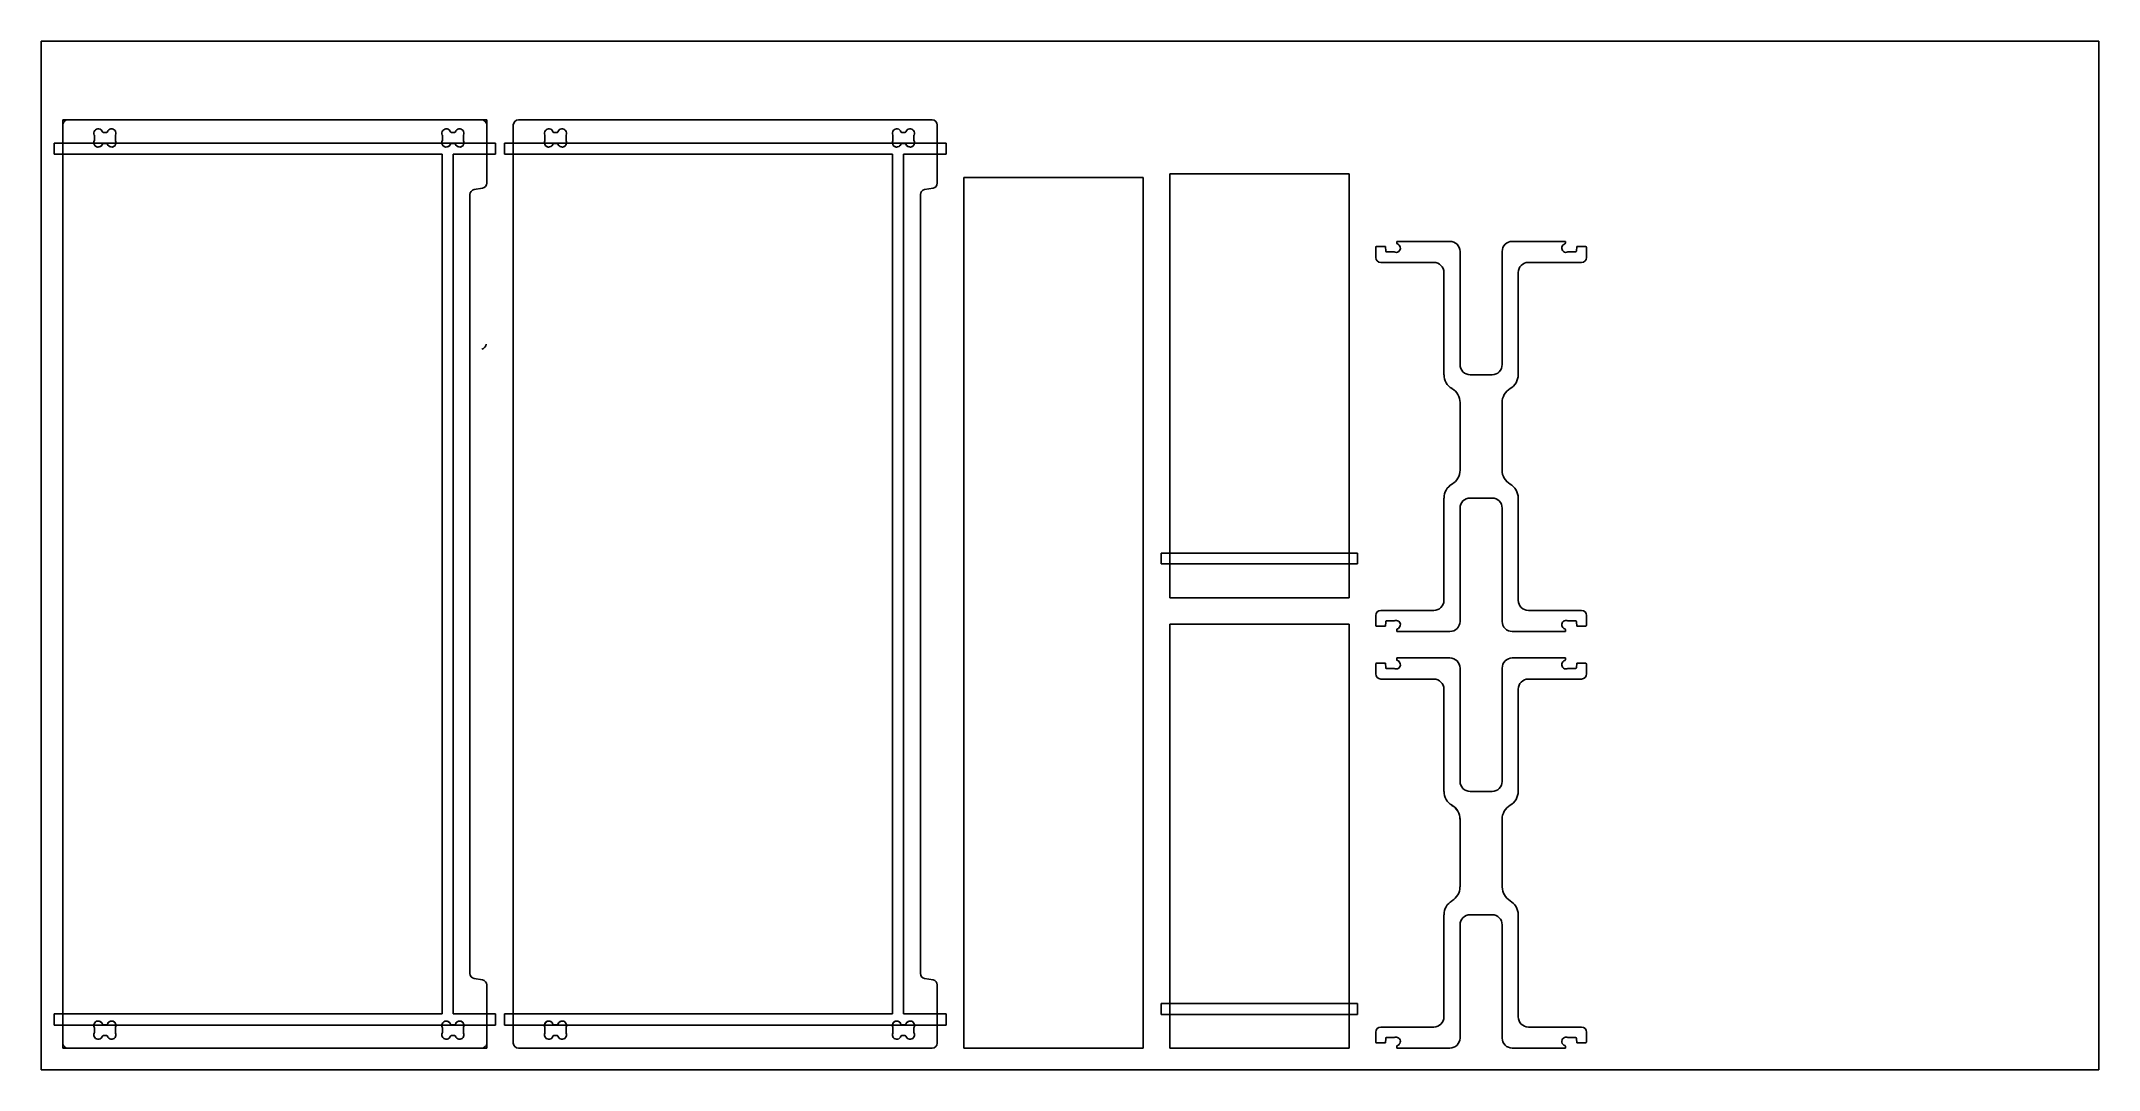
# Model space of a CAD drawing. Extents: x 0 to 2440, y 4 to 1224.
import ezdxf

# ---------------------------------------------------------------- set-up
doc = ezdxf.new("R2010")
doc.units = 0
doc.layers.get('0').update_dxf_attribs({"linetype": 'CONTINUOUS'})
for name, color, linetype in [('BOX_STOCK', 1, 'CONTINUOUS'), ('POCKETS', 171, 'CONTINUOUS'), ('PROFILES_INSIDE', 4, 'CONTINUOUS'), ('PROFILES_OUTSIDE', 6, 'CONTINUOUS')]:
    doc.layers.add(name, color=color, linetype=linetype)

msp = doc.modelspace()

# ---------------------------------------------------------------- linework, layer by layer
at = {"color": 7, "linetype": 'CONTINUOUS'}
for p, q in [((25.9, 1103.5), (25.9, 1124.9)), ((31.9, 1130.9), (522.6, 1130.9)), ((528.6, 1124.9), (528.6, 1103.5)), ((560.1, 1124.9), (560.1, 1103.5)), ((1056.8, 1130.9), (566.1, 1130.9)), ((1062.8, 1103.5), (1062.8, 1124.9)), ((25.9, 1103.5), (62.7, 1103.5)), ((25.9, 1103.5), (25.9, 1090.1)), ((63.3, 1106.5), (63.3, 1112.6)), ((73.8, 1116), (77.8, 1116)), ((73.8, 1103), (77.8, 1103)), ((88.3, 1112.6), (88.3, 1106.5)), ((88.8, 1103.5), (475.4, 1103.5)), ((476, 1106.5), (476, 1112.6)), ((486.5, 1116), (490.5, 1116)), ((486.5, 1103), (490.5, 1103)), ((501, 1112.6), (501, 1106.5)), ((501.5, 1103.5), (528.6, 1103.5)), ((528.6, 1090.1), (528.6, 1103.5)), ((597, 1103.5), (560.1, 1103.5)), ((560.1, 1090.1), (560.1, 1103.5)), ((597.6, 1106.5), (597.6, 1112.6)), ((608.1, 1116), (612.1, 1116)), ((608.1, 1103), (612.1, 1103)), ((622.6, 1112.6), (622.6, 1106.5)), ((1009.6, 1103.5), (623.2, 1103.5)), ((1010.2, 1106.5), (1010.2, 1112.6)), ((1020.6, 1116), (1024.7, 1116)), ((1020.6, 1103), (1024.7, 1103)), ((1035.2, 1112.6), (1035.2, 1106.5)), ((1062.8, 1103.5), (1035.7, 1103.5)), ((1062.8, 1103.5), (1062.8, 1090.1)), ((25.9, 70.8), (25.9, 1090.1)), ((475.6, 1090.1), (25.9, 1090.1)), ((475.6, 70.8), (475.6, 1090.1)), ((488.6, 1090.1), (488.6, 70.8)), ((528.6, 1090.1), (488.6, 1090.1)), ((528.6, 1090.1), (528.6, 1055.9)), ((560.1, 1090.1), (560.1, 70.8)), ((560.1, 1090.1), (1009.8, 1090.1)), ((1009.8, 1090.1), (1009.8, 70.8)), ((1022.8, 70.8), (1022.8, 1090.1)), ((1022.8, 1090.1), (1062.8, 1090.1)), ((1062.8, 1055.9), (1062.8, 1090.1)), ((513.6, 1048.2), (523.7, 1050)), ((1057.9, 1050), (1047.8, 1048.2)), ((1307, 1062.8), (1094.3, 1062.8)), ((1094.3, 1062.8), (1094.3, 30.1)), ((1307, 30.1), (1307, 1062.8)), ((1551.2, 1067), (1338.5, 1067)), ((1338.5, 1067), (1338.5, 617.1)), ((1551.2, 617.1), (1551.2, 1067)), ((508.6, 118.6), (508.6, 1042.3)), ((1042.8, 1042.3), (1042.8, 118.6)), ((1582.7, 979.7), (1582.7, 967.9)), ((1583.7, 980.7), (1594.2, 980.7)), ((1594.2, 980.7), (1594.6, 975.4)), ((1607.7, 986.9), (1607.7, 984.9)), ((1670.7, 986.9), (1607.7, 986.9)), ((1807.7, 986.9), (1744.7, 986.9)), ((1807.7, 984.9), (1807.7, 986.9)), ((1820.8, 975.4), (1821.1, 980.7)), ((1821.1, 980.7), (1831.7, 980.7)), ((1832.7, 967.9), (1832.7, 979.7)), ((1588.7, 961.9), (1651.6, 961.9)), ((1595.6, 974.4), (1604.2, 974.4)), ((1682.7, 840.7), (1682.7, 974.9)), ((1732.7, 974.9), (1732.7, 840.7)), ((1763.7, 961.9), (1826.7, 961.9)), ((1811.1, 974.4), (1819.8, 974.4)), ((1663.6, 949.9), (1663.6, 828.7)), ((1751.7, 828.7), (1751.7, 949.9)), ((1720.7, 828.7), (1694.7, 828.7)), ((1682.7, 795.7), (1682.7, 715.5)), ((1732.7, 715.5), (1732.7, 795.7)), ((1663.6, 682.5), (1663.6, 561.2)), ((1682.7, 536.2), (1682.7, 670.5)), ((1694.7, 682.5), (1720.7, 682.5)), ((1732.7, 670.5), (1732.7, 536.2)), ((1751.7, 561.2), (1751.7, 682.5)), ((1551.2, 617.1), (1338.5, 617.1)), ((1338.5, 604.3), (1338.5, 617.1)), ((1551.2, 617.1), (1551.2, 604.3)), ((1338.5, 604.3), (1338.5, 564.3)), ((1338.5, 604.3), (1551.2, 604.3)), ((1551.2, 564.3), (1551.2, 604.3)), ((1338.5, 564.3), (1551.2, 564.3)), ((1582.7, 543.2), (1582.7, 531.5)), ((1651.6, 549.2), (1588.7, 549.2)), ((1826.7, 549.2), (1763.7, 549.2)), ((1832.7, 531.5), (1832.7, 543.2)), ((1551.2, 532.8), (1338.5, 532.8)), ((1338.5, 532.8), (1338.5, 82.9)), ((1551.2, 82.9), (1551.2, 532.8)), ((1594.2, 530.5), (1583.7, 530.5)), ((1594.6, 535.8), (1594.2, 530.5)), ((1604.2, 536.7), (1595.6, 536.7)), ((1607.7, 526.3), (1607.7, 524.2)), ((1607.7, 524.2), (1670.7, 524.2)), ((1744.7, 524.2), (1807.7, 524.2)), ((1807.7, 524.2), (1807.7, 526.3)), ((1819.8, 536.7), (1811.1, 536.7)), ((1821.1, 530.5), (1820.8, 535.8)), ((1831.7, 530.5), (1821.1, 530.5)), ((1607.7, 492.8), (1607.7, 490.7)), ((1670.7, 492.8), (1607.7, 492.8)), ((1807.7, 492.8), (1744.7, 492.8)), ((1807.7, 490.7), (1807.7, 492.8)), ((1582.7, 485.5), (1582.7, 473.8)), ((1583.7, 486.5), (1594.2, 486.5)), ((1588.7, 467.8), (1651.6, 467.8)), ((1594.2, 486.5), (1594.6, 481.2)), ((1595.6, 480.3), (1604.2, 480.3)), ((1682.7, 346.5), (1682.7, 480.8)), ((1732.7, 480.8), (1732.7, 346.5)), ((1763.7, 467.8), (1826.7, 467.8)), ((1811.1, 480.3), (1819.8, 480.3)), ((1820.8, 481.2), (1821.1, 486.5)), ((1821.1, 486.5), (1831.7, 486.5)), ((1832.7, 473.8), (1832.7, 485.5)), ((1663.6, 455.8), (1663.6, 334.5)), ((1751.7, 334.5), (1751.7, 455.8)), ((1720.7, 334.5), (1694.7, 334.5)), ((1682.7, 301.5), (1682.7, 221.3)), ((1732.7, 221.3), (1732.7, 301.5)), ((1663.6, 188.3), (1663.6, 67.1)), ((1682.7, 42.1), (1682.7, 176.3)), ((1694.7, 188.3), (1720.7, 188.3)), ((1732.7, 176.3), (1732.7, 42.1)), ((1751.7, 67.1), (1751.7, 188.3)), ((523.7, 110.9), (513.6, 112.7)), ((528.6, 105), (528.6, 70.8)), ((1047.8, 112.7), (1057.9, 110.9)), ((1062.8, 70.8), (1062.8, 105)), ((1338.5, 82.9), (1551.2, 82.9)), ((1338.5, 70.1), (1338.5, 82.9)), ((1551.2, 82.9), (1551.2, 70.1)), ((25.9, 70.8), (475.6, 70.8)), ((25.9, 70.8), (25.9, 57.4)), ((25.9, 36.1), (25.9, 57.4)), ((62.7, 57.4), (25.9, 57.4)), ((63.3, 48.4), (63.3, 54.5)), ((77.8, 57.9), (73.8, 57.9)), ((88.3, 54.5), (88.3, 48.4)), ((475.4, 57.4), (88.8, 57.4)), ((476, 48.4), (476, 54.5)), ((490.5, 57.9), (486.5, 57.9)), ((488.6, 70.8), (528.6, 70.8)), ((501, 54.5), (501, 48.4)), ((528.6, 57.4), (501.5, 57.4)), ((528.6, 57.4), (528.6, 70.8)), ((528.6, 57.4), (528.6, 36.1)), ((1009.8, 70.8), (560.1, 70.8)), ((560.1, 57.4), (560.1, 70.8)), ((560.1, 57.4), (560.1, 36.1)), ((560.1, 57.4), (597, 57.4)), ((597.6, 48.4), (597.6, 54.5)), ((612.1, 57.9), (608.1, 57.9)), ((622.6, 54.5), (622.6, 48.4)), ((623.2, 57.4), (1009.6, 57.4)), ((1010.2, 48.4), (1010.2, 54.5)), ((1024.7, 57.9), (1020.6, 57.9)), ((1062.8, 70.8), (1022.8, 70.8)), ((1035.2, 54.5), (1035.2, 48.4)), ((1035.7, 57.4), (1062.8, 57.4)), ((1062.8, 70.8), (1062.8, 57.4)), ((1062.8, 36.1), (1062.8, 57.4)), ((1338.5, 70.1), (1338.5, 30.1)), ((1551.2, 70.1), (1338.5, 70.1)), ((1551.2, 30.1), (1551.2, 70.1)), ((1582.7, 49.1), (1582.7, 37.3)), ((1651.6, 55.1), (1588.7, 55.1)), ((1826.7, 55.1), (1763.7, 55.1)), ((1832.7, 37.3), (1832.7, 49.1)), ((522.6, 30.1), (31.9, 30.1)), ((77.8, 44.9), (73.8, 44.9)), ((490.5, 44.9), (486.5, 44.9)), ((566.1, 30.1), (1056.8, 30.1)), ((612.1, 44.9), (608.1, 44.9)), ((1024.7, 44.9), (1020.6, 44.9)), ((1094.3, 30.1), (1307, 30.1)), ((1338.5, 30.1), (1551.2, 30.1)), ((1594.2, 36.3), (1583.7, 36.3)), ((1594.6, 41.6), (1594.2, 36.3)), ((1604.2, 42.6), (1595.6, 42.6)), ((1607.7, 32.1), (1607.7, 30.1)), ((1607.7, 30.1), (1670.7, 30.1)), ((1744.7, 30.1), (1807.7, 30.1)), ((1807.7, 30.1), (1807.7, 32.1)), ((1819.8, 42.6), (1811.1, 42.6)), ((1821.1, 36.3), (1820.8, 41.6)), ((1831.7, 36.3), (1821.1, 36.3))]:
    msp.add_line(p, q, dxfattribs=at)
for centre, radius, start, end in [((31.9, 1124.9), 6, 90, 180), ((522.6, 1124.9), 6, 0, 90), ((566.1, 1124.9), 6, 90, 180), ((1056.8, 1124.9), 6, 0, 90), ((67.9, 1115.2), 5.17, 17.6005, 204.8878), ((67.9, 1103.9), 5.17, 155.1121, 183.9447), ((67.9, 1103.9), 5.17, 183.9447, 342.3995), ((62.3, 1112.6), 1, 0, 24.8878), ((62.3, 1106.5), 1, 335.1121, 0), ((73.8, 1117), 1, 197.6005, 270.0001), ((73.8, 1102), 1, 90.0001, 162.3995), ((77.8, 1117), 1, 270.0001, 342.3995), ((77.8, 1102), 1, 17.6005, 90.0001), ((83.7, 1115.2), 5.17, 335.1122, 162.3995), ((83.7, 1103.9), 5.17, 197.6005, 356.0552), ((89.3, 1112.6), 1, 155.1122, 180), ((89.3, 1106.5), 1, 180, 204.8879), ((83.7, 1103.9), 5.17, 356.0552, 24.8879), ((480.6, 1115.2), 5.17, 17.6005, 204.8878), ((480.6, 1103.9), 5.17, 155.1121, 183.9447), ((480.6, 1103.9), 5.17, 183.9447, 342.3995), ((475, 1112.6), 1, 0, 24.8878), ((475, 1106.5), 1, 335.1121, 0), ((486.5, 1117), 1, 197.6005, 270.0001), ((486.5, 1102), 1, 90.0001, 162.3995), ((490.5, 1117), 1, 270.0001, 342.3995), ((490.5, 1102), 1, 17.6005, 90.0001), ((496.4, 1115.2), 5.17, 335.1122, 162.3995), ((496.4, 1103.9), 5.17, 197.6005, 356.0552), ((502, 1112.6), 1, 155.1122, 180), ((502, 1106.5), 1, 180, 204.8879), ((496.4, 1103.9), 5.17, 356.0552, 24.8879), ((602.2, 1115.2), 5.17, 17.6005, 204.8878), ((602.2, 1103.9), 5.17, 155.1121, 183.9447), ((602.2, 1103.9), 5.17, 183.9447, 342.3995), ((596.6, 1112.6), 1, 0, 24.8878), ((596.6, 1106.5), 1, 335.1121, 0), ((608.1, 1117), 1, 197.6005, 270.0001), ((608.1, 1102), 1, 90.0001, 162.3995), ((612.1, 1117), 1, 270.0001, 342.3995), ((612.1, 1102), 1, 17.6005, 90.0001), ((618, 1115.2), 5.17, 335.1122, 162.3995), ((618, 1103.9), 5.17, 197.6005, 356.0552), ((623.6, 1112.6), 1, 155.1122, 180), ((623.6, 1106.5), 1, 180, 204.8879), ((618, 1103.9), 5.17, 356.0552, 24.8879), ((1014.8, 1115.2), 5.17, 17.6005, 204.8878), ((1014.8, 1103.9), 5.17, 155.1121, 183.9447), ((1014.8, 1103.9), 5.17, 183.9447, 342.3995), ((1009.2, 1112.6), 1, 0, 24.8878), ((1009.2, 1106.5), 1, 335.1121, 0), ((1020.6, 1117), 1, 197.6005, 270.0001), ((1020.6, 1102), 1, 90.0001, 162.3995), ((1024.7, 1117), 1, 270.0001, 342.3995), ((1024.7, 1102), 1, 17.6005, 90.0001), ((1030.6, 1115.2), 5.17, 335.1122, 162.3995), ((1030.6, 1103.9), 5.17, 197.6005, 356.0552), ((1036.2, 1112.6), 1, 155.1122, 180), ((1036.2, 1106.5), 1, 180, 204.8879), ((1030.6, 1103.9), 5.17, 356.0552, 24.8879), ((522.6, 1055.9), 6, 280, 0), ((1056.8, 1055.9), 6, 280, 0), ((514.6, 1042.3), 6, 100, 180), ((1048.8, 1042.3), 6, 100, 180), ((1583.7, 979.7), 1, 90, 180), ((1606.8, 979), 5.17, 245.1121, 72.3995), ((1608.7, 984.9), 1, 180, 252.3995), ((1670.7, 974.9), 12, 0, 90), ((1744.7, 974.9), 12, 90, 180), ((1808.5, 979), 5.17, 107.6005, 294.8879), ((1806.7, 984.9), 1, 287.6005, 0), ((1831.7, 979.7), 1, 0, 90), ((1588.7, 967.9), 6, 180, 270), ((1595.6, 975.4), 1, 183.6619, 270), ((1604.2, 973.4), 1, 65.1121, 90), ((1651.6, 949.9), 12, 0, 90), ((1763.7, 949.9), 12, 90, 180), ((1811.1, 973.4), 1, 90, 114.8879), ((1819.8, 975.4), 1, 270, 356.3381), ((1826.7, 967.9), 6, 270, 0), ((1694.7, 840.7), 12, 180, 270), ((1720.7, 840.7), 12, 270, 0), ((1682.7, 828.7), 19, 180, 240), ((1663.6, 795.7), 19.1, 0, 60), ((1751.7, 795.7), 19.1, 120, 180), ((1732.7, 828.7), 19, 300, 0), ((1663.6, 715.5), 19.1, 300, 0), ((1751.7, 715.5), 19.1, 180, 240), ((1682.7, 682.5), 19, 120, 180), ((1732.7, 682.5), 19, 0, 60), ((1694.7, 670.5), 12, 90, 180), ((1720.7, 670.5), 12, 0, 90), ((1651.6, 561.2), 12, 270, 0), ((1763.7, 561.2), 12, 180, 270), ((1588.7, 543.2), 6, 90, 180), ((1604.2, 537.7), 1, 270, 294.8879), ((1606.8, 532.2), 5.17, 287.6005, 114.8879), ((1808.5, 532.2), 5.17, 65.1121, 252.3995), ((1811.1, 537.7), 1, 245.1121, 270), ((1826.7, 543.2), 6, 0, 90), ((1583.7, 531.5), 1, 180, 270), ((1595.6, 535.7), 1, 90, 176.3381), ((1608.7, 526.3), 1, 107.6005, 180), ((1670.7, 536.2), 12, 270, 0), ((1744.7, 536.2), 12, 180, 270), ((1806.7, 526.3), 1, 0, 72.3995), ((1819.8, 535.7), 1, 3.6619, 90), ((1831.7, 531.5), 1, 270, 0), ((1606.8, 484.9), 5.17, 245.1121, 72.3995), ((1608.7, 490.7), 1, 180, 252.3995), ((1670.7, 480.8), 12, 0, 90), ((1744.7, 480.8), 12, 90, 180), ((1808.5, 484.9), 5.17, 107.6005, 294.8879), ((1806.7, 490.7), 1, 287.6005, 0), ((1583.7, 485.5), 1, 90, 180), ((1588.7, 473.8), 6, 180, 270), ((1595.6, 481.3), 1, 183.6619, 270), ((1604.2, 479.3), 1, 65.1121, 90), ((1651.6, 455.8), 12, 0, 90), ((1763.7, 455.8), 12, 90, 180), ((1811.1, 479.3), 1, 90, 114.8879), ((1819.8, 481.3), 1, 270, 356.3381), ((1826.7, 473.8), 6, 270, 0), ((1831.7, 485.5), 1, 0, 90), ((1694.7, 346.5), 12, 180, 270), ((1720.7, 346.5), 12, 270, 0), ((1682.7, 334.5), 19, 180, 240), ((1663.6, 301.5), 19.1, 0, 60), ((1751.7, 301.5), 19.1, 120, 180), ((1732.7, 334.5), 19, 300, 0), ((1663.6, 221.3), 19, 300, 0), ((1751.7, 221.3), 19, 180, 240), ((1682.7, 188.3), 19, 120, 180), ((1732.7, 188.3), 19, 0, 60), ((1694.7, 176.3), 12, 90, 180), ((1720.7, 176.3), 12, 0, 90), ((514.6, 118.6), 6, 180, 260), ((522.6, 105), 6, 0, 80), ((1048.8, 118.6), 6, 180, 260), ((1056.8, 105), 6, 0, 80), ((67.9, 57.1), 5.17, 17.6005, 176.0552), ((67.9, 57.1), 5.17, 176.0552, 204.8878), ((62.3, 54.5), 1, 0, 24.8878), ((73.8, 58.9), 1, 197.6005, 270.0001), ((77.8, 58.9), 1, 270.0001, 342.3995), ((83.7, 57.1), 5.17, 3.9447, 162.3995), ((89.3, 54.5), 1, 155.1122, 180), ((83.7, 57.1), 5.17, 335.1122, 3.9447), ((480.6, 57.1), 5.17, 17.6005, 176.0552), ((480.6, 57.1), 5.17, 176.0552, 204.8878), ((475, 54.5), 1, 0, 24.8878), ((486.5, 58.9), 1, 197.6005, 270.0001), ((490.5, 58.9), 1, 270.0001, 342.3995), ((496.4, 57.1), 5.17, 3.9447, 162.3995), ((502, 54.5), 1, 155.1122, 180), ((496.4, 57.1), 5.17, 335.1122, 3.9447), ((602.2, 57.1), 5.17, 17.6005, 176.0552), ((602.2, 57.1), 5.17, 176.0552, 204.8878), ((596.6, 54.5), 1, 0, 24.8878), ((608.1, 58.9), 1, 197.6005, 270.0001), ((612.1, 58.9), 1, 270.0001, 342.3995), ((618, 57.1), 5.17, 3.9447, 162.3995), ((623.6, 54.5), 1, 155.1122, 180), ((618, 57.1), 5.17, 335.1122, 3.9447), ((1014.8, 57.1), 5.17, 17.6005, 176.0552), ((1014.8, 57.1), 5.17, 176.0552, 204.8878), ((1009.2, 54.5), 1, 0, 24.8878), ((1020.6, 58.9), 1, 197.6005, 270.0001), ((1024.7, 58.9), 1, 270.0001, 342.3995), ((1030.6, 57.1), 5.17, 3.9447, 162.3995), ((1030.6, 57.1), 5.17, 335.1122, 3.9447), ((1036.2, 54.5), 1, 155.1122, 180), ((1588.7, 49.1), 6, 90, 180), ((1651.6, 67.1), 12, 270, 0), ((1763.7, 67.1), 12, 180, 270), ((1826.7, 49.1), 6, 0, 90), ((31.9, 36.1), 6, 180, 270), ((67.9, 45.8), 5.17, 155.1121, 342.3995), ((62.3, 48.4), 1, 335.1121, 0), ((73.8, 43.9), 1, 90.0001, 162.3995), ((77.8, 43.9), 1, 17.6005, 90.0001), ((83.7, 45.8), 5.17, 197.6005, 24.8879), ((89.3, 48.4), 1, 180, 204.8879), ((480.6, 45.8), 5.17, 155.1121, 342.3995), ((475, 48.4), 1, 335.1121, 0), ((486.5, 43.9), 1, 90.0001, 162.3995), ((490.5, 43.9), 1, 17.6005, 90.0001), ((496.4, 45.8), 5.17, 197.6005, 24.8879), ((502, 48.4), 1, 180, 204.8879), ((522.6, 36.1), 6, 270, 0), ((566.1, 36.1), 6, 180, 270), ((602.2, 45.8), 5.17, 155.1121, 342.3995), ((596.6, 48.4), 1, 335.1121, 0), ((608.1, 43.9), 1, 90.0001, 162.3995), ((612.1, 43.9), 1, 17.6005, 90.0001), ((618, 45.8), 5.17, 197.6005, 24.8879), ((623.6, 48.4), 1, 180, 204.8879), ((1014.8, 45.8), 5.17, 155.1121, 342.3995), ((1009.2, 48.4), 1, 335.1121, 0), ((1020.6, 43.9), 1, 90.0001, 162.3995), ((1024.7, 43.9), 1, 17.6005, 90.0001), ((1030.6, 45.8), 5.17, 197.6005, 24.8879), ((1036.2, 48.4), 1, 180, 204.8879), ((1056.8, 36.1), 6, 270, 0), ((1583.7, 37.3), 1, 180, 270), ((1595.6, 41.6), 1, 90, 176.3381), ((1604.2, 43.6), 1, 270, 294.8879), ((1606.8, 38), 5.17, 287.6005, 114.8879), ((1608.7, 32.1), 1, 107.6005, 180), ((1670.7, 42.1), 12, 270, 0), ((1744.7, 42.1), 12, 180, 270), ((1808.5, 38), 5.17, 65.1121, 252.3995), ((1806.7, 32.1), 1, 0, 72.3995), ((1811.1, 43.6), 1, 245.1121, 270), ((1819.8, 41.6), 1, 3.6619, 90), ((1831.7, 37.3), 1, 270, 0)]:
    msp.add_arc(centre, radius, start, end, dxfattribs=at)
at = {"layer": 'BOX_STOCK'}
for p, q in [((2440.2, 1224.3), (0.2, 1224.3)), ((0.2, 1224.3), (0.2, 4.3)), ((2440.2, 4.3), (2440.2, 1224.3)), ((0.2, 4.3), (2440.2, 4.3))]:
    msp.add_line(p, q, dxfattribs=at)
at = {"layer": 'POCKETS'}
for p, q in [((15.6, 1103.5), (15.6, 1090.1)), ((25.6, 1103.5), (15.6, 1103.5)), ((529, 1103.5), (25.6, 1103.5)), ((539, 1103.5), (529, 1103.5)), ((539, 1090.1), (539, 1103.5)), ((559.8, 1103.5), (549.8, 1103.5)), ((549.8, 1103.5), (549.8, 1090.1)), ((1063.2, 1103.5), (559.8, 1103.5)), ((1073.2, 1103.5), (1063.2, 1103.5)), ((1073.2, 1090.1), (1073.2, 1103.5)), ((15.6, 1090.1), (25.6, 1090.1)), ((25.6, 1090.1), (475.6, 1090.1)), ((475.6, 1090.1), (475.6, 70.8)), ((488.6, 1090.1), (529, 1090.1)), ((488.6, 70.8), (488.6, 1090.1)), ((529, 1090.1), (539, 1090.1)), ((549.8, 1090.1), (559.8, 1090.1)), ((559.8, 1090.1), (1009.8, 1090.1)), ((1009.8, 1090.1), (1009.8, 70.8)), ((1022.8, 1090.1), (1063.2, 1090.1)), ((1022.8, 70.8), (1022.8, 1090.1)), ((1063.2, 1090.1), (1073.2, 1090.1)), ((1561.2, 617.1), (1328.5, 617.1)), ((1328.5, 617.1), (1328.5, 604.3)), ((1561.2, 604.3), (1561.2, 617.1)), ((1328.5, 604.3), (1561.2, 604.3)), ((1561.2, 82.9), (1328.5, 82.9)), ((1328.5, 82.9), (1328.5, 70.1)), ((1561.2, 70.1), (1561.2, 82.9)), ((15.6, 70.8), (15.6, 57.4)), ((25.6, 70.8), (15.6, 70.8)), ((15.6, 57.4), (25.6, 57.4)), ((475.6, 70.8), (25.6, 70.8)), ((25.6, 57.4), (529, 57.4)), ((529, 70.8), (488.6, 70.8)), ((539, 70.8), (529, 70.8)), ((529, 57.4), (539, 57.4)), ((539, 57.4), (539, 70.8)), ((559.8, 70.8), (549.8, 70.8)), ((549.8, 70.8), (549.8, 57.4)), ((549.8, 57.4), (559.8, 57.4)), ((1009.8, 70.8), (559.8, 70.8)), ((559.8, 57.4), (1063.2, 57.4)), ((1063.2, 70.8), (1022.8, 70.8)), ((1073.2, 70.8), (1063.2, 70.8)), ((1063.2, 57.4), (1073.2, 57.4)), ((1073.2, 57.4), (1073.2, 70.8)), ((1328.5, 70.1), (1561.2, 70.1))]:
    msp.add_line(p, q, dxfattribs=at)
at = {"layer": 'PROFILES_INSIDE'}
for p, q in [((63.3, 1112.6), (63.3, 1106.5)), ((77.8, 1116), (73.8, 1116)), ((73.8, 1103), (77.8, 1103)), ((88.3, 1106.5), (88.3, 1112.6)), ((476, 1112.6), (476, 1106.5)), ((490.5, 1116), (486.5, 1116)), ((486.5, 1103), (490.5, 1103)), ((501, 1106.5), (501, 1112.6)), ((597.6, 1112.6), (597.6, 1106.5)), ((612.1, 1116), (608.1, 1116)), ((608.1, 1103), (612.1, 1103)), ((622.6, 1106.5), (622.6, 1112.6)), ((1010.2, 1112.6), (1010.2, 1106.5)), ((1024.7, 1116), (1020.6, 1116)), ((1020.6, 1103), (1024.7, 1103)), ((1035.2, 1106.5), (1035.2, 1112.6)), ((63.3, 54.5), (63.3, 48.4)), ((77.8, 57.9), (73.8, 57.9)), ((88.3, 48.4), (88.3, 54.5)), ((476, 54.5), (476, 48.4)), ((490.5, 57.9), (486.5, 57.9)), ((501, 48.4), (501, 54.5)), ((597.6, 54.5), (597.6, 48.4)), ((612.1, 57.9), (608.1, 57.9)), ((622.6, 48.4), (622.6, 54.5)), ((1010.2, 54.5), (1010.2, 48.4)), ((1024.7, 57.9), (1020.6, 57.9)), ((1035.2, 48.4), (1035.2, 54.5)), ((73.8, 44.9), (77.8, 44.9)), ((486.5, 44.9), (490.5, 44.9)), ((608.1, 44.9), (612.1, 44.9)), ((1020.6, 44.9), (1024.7, 44.9))]:
    msp.add_line(p, q, dxfattribs=at)
for centre, radius, start, end in [((67.9, 1115.2), 5.17, 17.6005, 204.8878), ((67.9, 1103.9), 5.17, 155.1121, 342.3995), ((62.3, 1112.6), 1, 0, 24.8878), ((62.3, 1106.5), 1, 335.1121, 0), ((73.8, 1117), 1, 197.6005, 270.0001), ((73.8, 1102), 1, 90.0001, 162.3995), ((77.8, 1117), 1, 270.0001, 342.3995), ((77.8, 1102), 1, 17.6005, 90.0001), ((83.7, 1115.2), 5.17, 335.1122, 162.3995), ((83.7, 1103.9), 5.17, 197.6005, 24.8879), ((89.3, 1112.6), 1, 155.1122, 180), ((89.3, 1106.5), 1, 180, 204.8879), ((480.6, 1115.2), 5.17, 17.6005, 204.8878), ((480.6, 1103.9), 5.17, 155.1121, 342.3995), ((475, 1112.6), 1, 0, 24.8878), ((475, 1106.5), 1, 335.1121, 0), ((486.5, 1117), 1, 197.6005, 270.0001), ((486.5, 1102), 1, 90.0001, 162.3995), ((490.5, 1117), 1, 270.0001, 342.3995), ((490.5, 1102), 1, 17.6005, 90.0001), ((496.4, 1115.2), 5.17, 335.1122, 162.3995), ((496.4, 1103.9), 5.17, 197.6005, 24.8879), ((502, 1112.6), 1, 155.1122, 180), ((502, 1106.5), 1, 180, 204.8879), ((602.2, 1115.2), 5.17, 17.6005, 204.8878), ((602.2, 1103.9), 5.17, 155.1121, 342.3995), ((596.6, 1112.6), 1, 0, 24.8878), ((596.6, 1106.5), 1, 335.1121, 0), ((608.1, 1117), 1, 197.6005, 270.0001), ((608.1, 1102), 1, 90.0001, 162.3995), ((612.1, 1117), 1, 270.0001, 342.3995), ((612.1, 1102), 1, 17.6005, 90.0001), ((618, 1115.2), 5.17, 335.1122, 162.3995), ((618, 1103.9), 5.17, 197.6005, 24.8879), ((623.6, 1112.6), 1, 155.1122, 180), ((623.6, 1106.5), 1, 180, 204.8879), ((1014.8, 1115.2), 5.17, 17.6005, 204.8878), ((1014.8, 1103.9), 5.17, 155.1121, 342.3995), ((1009.2, 1112.6), 1, 0, 24.8878), ((1009.2, 1106.5), 1, 335.1121, 0), ((1020.6, 1117), 1, 197.6005, 270.0001), ((1020.6, 1102), 1, 90.0001, 162.3995), ((1024.7, 1117), 1, 270.0001, 342.3995), ((1024.7, 1102), 1, 17.6005, 90.0001), ((1030.6, 1115.2), 5.17, 335.1122, 162.3995), ((1030.6, 1103.9), 5.17, 197.6005, 24.8879), ((1036.2, 1112.6), 1, 155.1122, 180), ((1036.2, 1106.5), 1, 180, 204.8879), ((521.9, 865.1), 6, 280, 0), ((67.9, 57.1), 5.17, 17.6005, 204.8878), ((62.3, 54.5), 1, 0, 24.8878), ((73.8, 58.9), 1, 197.6005, 270.0001), ((77.8, 58.9), 1, 270.0001, 342.3995), ((83.7, 57.1), 5.17, 335.1122, 162.3995), ((89.3, 54.5), 1, 155.1122, 180), ((480.6, 57.1), 5.17, 17.6005, 204.8878), ((475, 54.5), 1, 0, 24.8878), ((486.5, 58.9), 1, 197.6005, 270.0001), ((490.5, 58.9), 1, 270.0001, 342.3995), ((496.4, 57.1), 5.17, 335.1122, 162.3995), ((502, 54.5), 1, 155.1122, 180), ((602.2, 57.1), 5.17, 17.6005, 204.8878), ((596.6, 54.5), 1, 0, 24.8878), ((608.1, 58.9), 1, 197.6005, 270.0001), ((612.1, 58.9), 1, 270.0001, 342.3995), ((618, 57.1), 5.17, 335.1122, 162.3995), ((623.6, 54.5), 1, 155.1122, 180), ((1014.8, 57.1), 5.17, 17.6005, 204.8878), ((1009.2, 54.5), 1, 0, 24.8878), ((1020.6, 58.9), 1, 197.6005, 270.0001), ((1024.7, 58.9), 1, 270.0001, 342.3995), ((1030.6, 57.1), 5.17, 335.1122, 162.3995), ((1036.2, 54.5), 1, 155.1122, 180), ((67.9, 45.8), 5.17, 155.1121, 342.3995), ((62.3, 48.4), 1, 335.1121, 0), ((73.8, 43.9), 1, 90.0001, 162.3995), ((77.8, 43.9), 1, 17.6005, 90.0001), ((83.7, 45.8), 5.17, 197.6005, 24.8879), ((89.3, 48.4), 1, 180, 204.8879), ((480.6, 45.8), 5.17, 155.1121, 342.3995), ((475, 48.4), 1, 335.1121, 0), ((486.5, 43.9), 1, 90.0001, 162.3995), ((490.5, 43.9), 1, 17.6005, 90.0001), ((496.4, 45.8), 5.17, 197.6005, 24.8879), ((502, 48.4), 1, 180, 204.8879), ((602.2, 45.8), 5.17, 155.1121, 342.3995), ((596.6, 48.4), 1, 335.1121, 0), ((608.1, 43.9), 1, 90.0001, 162.3995), ((612.1, 43.9), 1, 17.6005, 90.0001), ((618, 45.8), 5.17, 197.6005, 24.8879), ((623.6, 48.4), 1, 180, 204.8879), ((1014.8, 45.8), 5.17, 155.1121, 342.3995), ((1009.2, 48.4), 1, 335.1121, 0), ((1020.6, 43.9), 1, 90.0001, 162.3995), ((1024.7, 43.9), 1, 17.6005, 90.0001), ((1030.6, 45.8), 5.17, 197.6005, 24.8879), ((1036.2, 48.4), 1, 180, 204.8879)]:
    msp.add_arc(centre, radius, start, end, dxfattribs=at)
at = {"layer": 'PROFILES_OUTSIDE'}
for p, q in [((528.6, 1130.9), (25.9, 1130.9)), ((25.9, 1130.9), (25.9, 30.1)), ((528.6, 1055.9), (528.6, 1130.9)), ((560.1, 1124.9), (560.1, 36.1)), ((1056.8, 1130.9), (566.1, 1130.9)), ((1062.8, 1055.9), (1062.8, 1124.9)), ((513.6, 1048.2), (523.7, 1050)), ((1047.8, 1048.2), (1057.9, 1050)), ((1307, 1062.8), (1094.3, 1062.8)), ((1094.3, 1062.8), (1094.3, 30.1)), ((1307, 30.1), (1307, 1062.8)), ((1338.5, 1067), (1338.5, 564.3)), ((1551.2, 1067), (1338.5, 1067)), ((1551.2, 564.3), (1551.2, 1067)), ((508.6, 118.6), (508.6, 1042.3)), ((1042.8, 118.6), (1042.8, 1042.3)), ((1582.7, 979.7), (1582.7, 967.9)), ((1594.2, 980.7), (1583.7, 980.7)), ((1594.6, 975.4), (1594.2, 980.7)), ((1607.7, 986.9), (1607.7, 984.9)), ((1670.7, 986.9), (1607.7, 986.9)), ((1807.7, 986.9), (1744.7, 986.9)), ((1807.7, 984.9), (1807.7, 986.9)), ((1821.1, 980.7), (1820.8, 975.4)), ((1831.7, 980.7), (1821.1, 980.7)), ((1832.7, 967.9), (1832.7, 979.7)), ((1588.7, 961.9), (1651.6, 961.9)), ((1604.2, 974.4), (1595.6, 974.4)), ((1682.7, 840.7), (1682.7, 974.9)), ((1732.7, 974.9), (1732.7, 840.7)), ((1763.7, 961.9), (1826.7, 961.9)), ((1819.8, 974.4), (1811.1, 974.4)), ((1663.6, 949.9), (1663.6, 828.7)), ((1751.7, 828.7), (1751.7, 949.9)), ((1720.7, 828.7), (1694.7, 828.7)), ((1682.7, 795.7), (1682.7, 715.5)), ((1732.7, 715.5), (1732.7, 795.7)), ((1663.6, 682.5), (1663.6, 561.2)), ((1682.7, 536.2), (1682.7, 670.5)), ((1694.7, 682.5), (1720.7, 682.5)), ((1732.7, 670.5), (1732.7, 536.2)), ((1751.7, 561.2), (1751.7, 682.5)), ((1338.5, 564.3), (1551.2, 564.3)), ((1582.7, 543.2), (1582.7, 531.5)), ((1651.6, 549.2), (1588.7, 549.2)), ((1826.7, 549.2), (1763.7, 549.2)), ((1832.7, 531.5), (1832.7, 543.2)), ((1551.2, 532.8), (1338.5, 532.8)), ((1338.5, 532.8), (1338.5, 30.1)), ((1551.2, 30.1), (1551.2, 532.8)), ((1583.7, 530.5), (1594.2, 530.5)), ((1594.2, 530.5), (1594.6, 535.8)), ((1595.6, 536.7), (1604.2, 536.7)), ((1607.7, 526.3), (1607.7, 524.2)), ((1607.7, 524.2), (1670.7, 524.2)), ((1744.7, 524.2), (1807.7, 524.2)), ((1807.7, 524.2), (1807.7, 526.3)), ((1811.1, 536.7), (1819.8, 536.7)), ((1820.8, 535.8), (1821.1, 530.5)), ((1821.1, 530.5), (1831.7, 530.5)), ((1607.7, 492.8), (1607.7, 490.7)), ((1670.7, 492.8), (1607.7, 492.8)), ((1807.7, 492.8), (1744.7, 492.8)), ((1807.7, 490.7), (1807.7, 492.8)), ((1582.7, 485.5), (1582.7, 473.8)), ((1594.2, 486.5), (1583.7, 486.5)), ((1588.7, 467.8), (1651.6, 467.8)), ((1594.6, 481.2), (1594.2, 486.5)), ((1604.2, 480.3), (1595.6, 480.3)), ((1682.7, 346.5), (1682.7, 480.8)), ((1732.7, 480.8), (1732.7, 346.5)), ((1763.7, 467.8), (1826.7, 467.8)), ((1819.8, 480.3), (1811.1, 480.3)), ((1821.1, 486.5), (1820.8, 481.2)), ((1831.7, 486.5), (1821.1, 486.5)), ((1832.7, 473.8), (1832.7, 485.5)), ((1663.6, 455.8), (1663.6, 334.5)), ((1751.7, 334.5), (1751.7, 455.8)), ((1720.7, 334.5), (1694.7, 334.5)), ((1682.7, 301.5), (1682.7, 221.3)), ((1732.7, 221.3), (1732.7, 301.5)), ((1663.6, 188.3), (1663.6, 67.1)), ((1682.7, 42.1), (1682.7, 176.3)), ((1694.7, 188.3), (1720.7, 188.3)), ((1732.7, 176.3), (1732.7, 42.1)), ((1751.7, 67.1), (1751.7, 188.3)), ((523.7, 110.9), (513.6, 112.7)), ((528.6, 30.1), (528.6, 105)), ((1057.9, 110.9), (1047.8, 112.7)), ((1062.8, 36.1), (1062.8, 105)), ((1582.7, 49.1), (1582.7, 37.3)), ((1651.6, 55.1), (1588.7, 55.1)), ((1826.7, 55.1), (1763.7, 55.1)), ((1832.7, 37.3), (1832.7, 49.1)), ((25.9, 30.1), (528.6, 30.1)), ((566.1, 30.1), (1056.8, 30.1)), ((1094.3, 30.1), (1307, 30.1)), ((1338.5, 30.1), (1551.2, 30.1)), ((1583.7, 36.3), (1594.2, 36.3)), ((1594.2, 36.3), (1594.6, 41.6)), ((1595.6, 42.6), (1604.2, 42.6)), ((1607.7, 32.1), (1607.7, 30.1)), ((1607.7, 30.1), (1670.7, 30.1)), ((1744.7, 30.1), (1807.7, 30.1)), ((1807.7, 30.1), (1807.7, 32.1)), ((1811.1, 42.6), (1819.8, 42.6)), ((1820.8, 41.6), (1821.1, 36.3)), ((1821.1, 36.3), (1831.7, 36.3))]:
    msp.add_line(p, q, dxfattribs=at)
for centre, radius, start, end in [((566.1, 1124.9), 6, 90, 180), ((1056.8, 1124.9), 6, 0, 90), ((522.6, 1055.9), 6, 280, 0), ((1056.8, 1055.9), 6, 280, 0), ((514.6, 1042.3), 6, 100, 180), ((1048.8, 1042.3), 6, 100, 180), ((1583.7, 979.7), 1, 90, 180), ((1606.8, 979), 5.17, 245.1121, 72.3995), ((1608.7, 984.9), 1, 180, 252.3995), ((1670.7, 974.9), 12, 0, 90), ((1744.7, 974.9), 12, 90, 180), ((1808.5, 979), 5.17, 107.6005, 294.8879), ((1806.7, 984.9), 1, 287.6005, 0), ((1831.7, 979.7), 1, 0, 90), ((1588.7, 967.9), 6, 180, 270), ((1595.6, 975.4), 1, 183.6619, 270), ((1604.2, 973.4), 1, 65.1121, 90), ((1651.6, 949.9), 12, 0, 90), ((1763.7, 949.9), 12, 90, 180), ((1811.1, 973.4), 1, 90, 114.8879), ((1819.8, 975.4), 1, 270, 356.3381), ((1826.7, 967.9), 6, 270, 0), ((1694.7, 840.7), 12, 180, 270), ((1720.7, 840.7), 12, 270, 0), ((1682.7, 828.7), 19, 180, 240), ((1663.6, 795.7), 19.1, 0, 60), ((1751.7, 795.7), 19.1, 120, 180), ((1732.7, 828.7), 19, 300, 0), ((1663.6, 715.5), 19.1, 300, 0), ((1751.7, 715.5), 19.1, 180, 240), ((1682.7, 682.5), 19, 120, 180), ((1732.7, 682.5), 19, 0, 60), ((1694.7, 670.5), 12, 90, 180), ((1720.7, 670.5), 12, 0, 90), ((1651.6, 561.2), 12, 270, 0), ((1763.7, 561.2), 12, 180, 270), ((1588.7, 543.2), 6, 90, 180), ((1604.2, 537.7), 1, 270, 294.8879), ((1606.8, 532.2), 5.17, 287.6005, 114.8879), ((1808.5, 532.2), 5.17, 65.1121, 252.3995), ((1811.1, 537.7), 1, 245.1121, 270), ((1826.7, 543.2), 6, 0, 90), ((1583.7, 531.5), 1, 180, 270), ((1595.6, 535.7), 1, 90, 176.3381), ((1608.7, 526.3), 1, 107.6005, 180), ((1670.7, 536.2), 12, 270, 0), ((1744.7, 536.2), 12, 180, 270), ((1806.7, 526.3), 1, 0, 72.3995), ((1819.8, 535.7), 1, 3.6619, 90), ((1831.7, 531.5), 1, 270, 0), ((1606.8, 484.9), 5.17, 245.1121, 72.3995), ((1608.7, 490.7), 1, 180, 252.3995), ((1670.7, 480.8), 12, 0, 90), ((1744.7, 480.8), 12, 90, 180), ((1808.5, 484.9), 5.17, 107.6005, 294.8879), ((1806.7, 490.7), 1, 287.6005, 0), ((1583.7, 485.5), 1, 90, 180), ((1588.7, 473.8), 6, 180, 270), ((1595.6, 481.3), 1, 183.6619, 270), ((1604.2, 479.3), 1, 65.1121, 90), ((1651.6, 455.8), 12, 0, 90), ((1763.7, 455.8), 12, 90, 180), ((1811.1, 479.3), 1, 90, 114.8879), ((1819.8, 481.3), 1, 270, 356.3381), ((1826.7, 473.8), 6, 270, 0), ((1831.7, 485.5), 1, 0, 90), ((1694.7, 346.5), 12, 180, 270), ((1720.7, 346.5), 12, 270, 0), ((1682.7, 334.5), 19, 180, 240), ((1663.6, 301.5), 19, 0, 60), ((1751.7, 301.5), 19.1, 120, 180), ((1732.7, 334.5), 19, 300, 0), ((1663.6, 221.3), 19, 300, 0), ((1751.7, 221.3), 19, 180, 240), ((1682.7, 188.3), 19, 120, 180), ((1732.7, 188.3), 19, 0, 60), ((1694.7, 176.3), 12, 90, 180), ((1720.7, 176.3), 12, 0, 90), ((514.6, 118.6), 6, 180, 260), ((522.6, 105), 6, 0, 80), ((1048.8, 118.6), 6, 180, 260), ((1056.8, 105), 6, 0, 80), ((1588.7, 49.1), 6, 90, 180), ((1651.6, 67.1), 12, 270, 0), ((1763.7, 67.1), 12, 180, 270), ((1826.7, 49.1), 6, 0, 90), ((566.1, 36.1), 6, 180, 270), ((1056.8, 36.1), 6, 270, 0), ((1583.7, 37.3), 1, 180, 270), ((1595.6, 41.6), 1, 90, 176.3381), ((1604.2, 43.6), 1, 270, 294.8879), ((1606.8, 38), 5.17, 287.6005, 114.8879), ((1608.7, 32.1), 1, 107.6005, 180), ((1670.7, 42.1), 12, 270, 0), ((1744.7, 42.1), 12, 180, 270), ((1808.5, 38), 5.17, 65.1121, 252.3995), ((1806.7, 32.1), 1, 0, 72.3995), ((1811.1, 43.6), 1, 245.1121, 270), ((1819.8, 41.6), 1, 3.6619, 90), ((1831.7, 37.3), 1, 270, 0)]:
    msp.add_arc(centre, radius, start, end, dxfattribs=at)

doc.saveas('drawing.dxf')
